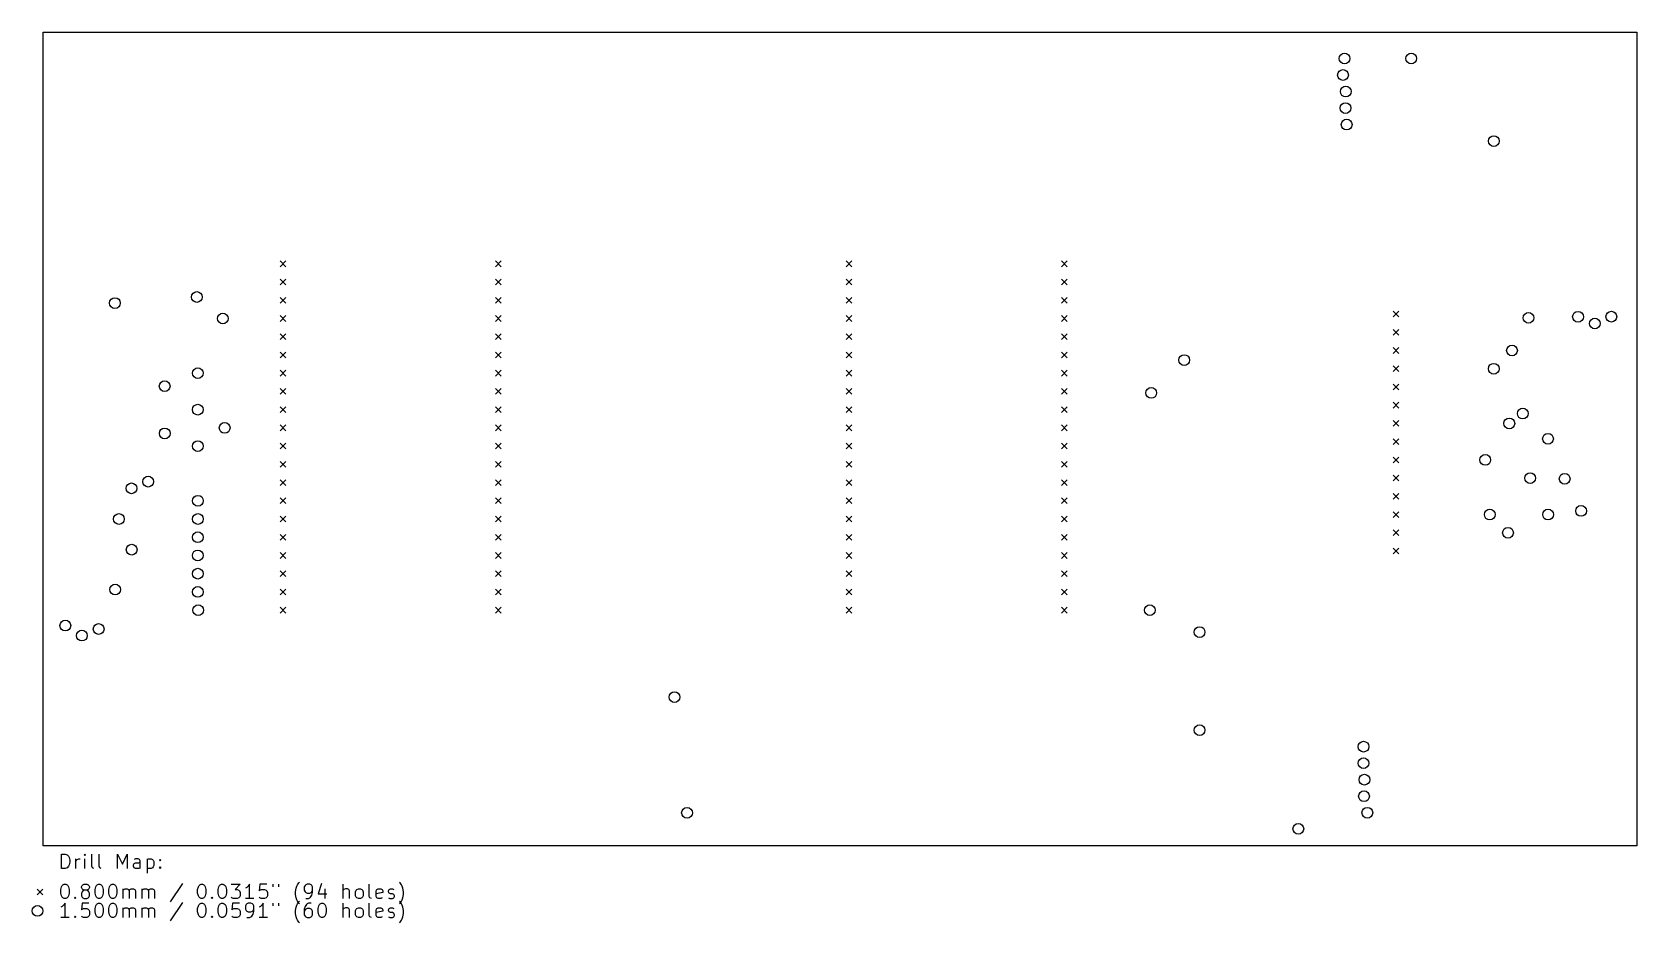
# Model space of a CAD drawing. Extents: x 36 to 259, y -161 to -37.
import ezdxf

# ---------------------------------------------------------------- set-up
doc = ezdxf.new("R2010")
doc.units = 0
doc.layers.add('BLACK', color=7, linetype='CONTINUOUS')

msp = doc.modelspace()

# ---------------------------------------------------------------- linework, layer by layer
at = {"layer": 'BLACK', "linetype": 'CONTINUOUS'}
for p, q in [((37.4, -37), (259.4, -37)), ((37.4, -150.39), (37.4, -37)), ((259.4, -37), (259.4, -150.39)), ((70.42, -68.89), (71.22, -69.69)), ((71.22, -68.89), (70.42, -69.69)), ((100.42, -68.89), (101.22, -69.69)), ((101.22, -68.89), (100.42, -69.69)), ((149.24, -68.89), (150.04, -69.69)), ((150.04, -68.89), (149.24, -69.69)), ((179.24, -68.89), (180.04, -69.69)), ((180.04, -68.89), (179.24, -69.69)), ((70.42, -71.43), (71.22, -72.23)), ((71.22, -71.43), (70.42, -72.23)), ((100.42, -71.43), (101.22, -72.23)), ((101.22, -71.43), (100.42, -72.23)), ((149.24, -71.43), (150.04, -72.23)), ((150.04, -71.43), (149.24, -72.23)), ((179.24, -71.43), (180.04, -72.23)), ((180.04, -71.43), (179.24, -72.23)), ((70.42, -73.97), (71.22, -74.77)), ((71.22, -73.97), (70.42, -74.77)), ((100.42, -73.97), (101.22, -74.77)), ((101.22, -73.97), (100.42, -74.77)), ((149.24, -73.97), (150.04, -74.77)), ((150.04, -73.97), (149.24, -74.77)), ((179.24, -73.97), (180.04, -74.77)), ((180.04, -73.97), (179.24, -74.77)), ((225.44, -75.89), (226.24, -76.69)), ((226.24, -75.89), (225.44, -76.69)), ((70.42, -76.51), (71.22, -77.31)), ((71.22, -76.51), (70.42, -77.31)), ((100.42, -76.51), (101.22, -77.31)), ((101.22, -76.51), (100.42, -77.31)), ((149.24, -76.51), (150.04, -77.31)), ((150.04, -76.51), (149.24, -77.31)), ((179.24, -76.51), (180.04, -77.31)), ((180.04, -76.51), (179.24, -77.31)), ((70.42, -79.05), (71.22, -79.85)), ((71.22, -79.05), (70.42, -79.85)), ((100.42, -79.05), (101.22, -79.85)), ((101.22, -79.05), (100.42, -79.85)), ((149.24, -79.05), (150.04, -79.85)), ((150.04, -79.05), (149.24, -79.85)), ((179.24, -79.05), (180.04, -79.85)), ((180.04, -79.05), (179.24, -79.85)), ((225.44, -78.43), (226.24, -79.23)), ((226.24, -78.43), (225.44, -79.23)), ((70.42, -81.59), (71.22, -82.39)), ((71.22, -81.59), (70.42, -82.39)), ((100.42, -81.59), (101.22, -82.39)), ((101.22, -81.59), (100.42, -82.39)), ((149.24, -81.59), (150.04, -82.39)), ((150.04, -81.59), (149.24, -82.39)), ((179.24, -81.59), (180.04, -82.39)), ((180.04, -81.59), (179.24, -82.39)), ((225.44, -80.97), (226.24, -81.77)), ((226.24, -80.97), (225.44, -81.77)), ((70.42, -84.13), (71.22, -84.93)), ((71.22, -84.13), (70.42, -84.93)), ((100.42, -84.13), (101.22, -84.93)), ((101.22, -84.13), (100.42, -84.93)), ((149.24, -84.13), (150.04, -84.93)), ((150.04, -84.13), (149.24, -84.93)), ((179.24, -84.13), (180.04, -84.93)), ((180.04, -84.13), (179.24, -84.93)), ((225.44, -83.51), (226.24, -84.31)), ((226.24, -83.51), (225.44, -84.31)), ((70.42, -86.67), (71.22, -87.47)), ((71.22, -86.67), (70.42, -87.47)), ((100.42, -86.67), (101.22, -87.47)), ((101.22, -86.67), (100.42, -87.47)), ((149.24, -86.67), (150.04, -87.47)), ((150.04, -86.67), (149.24, -87.47)), ((179.24, -86.67), (180.04, -87.47)), ((180.04, -86.67), (179.24, -87.47)), ((225.44, -86.05), (226.24, -86.85)), ((226.24, -86.05), (225.44, -86.85)), ((70.42, -89.21), (71.22, -90.01)), ((71.22, -89.21), (70.42, -90.01)), ((100.42, -89.21), (101.22, -90.01)), ((101.22, -89.21), (100.42, -90.01)), ((149.24, -89.21), (150.04, -90.01)), ((150.04, -89.21), (149.24, -90.01)), ((179.24, -89.21), (180.04, -90.01)), ((180.04, -89.21), (179.24, -90.01)), ((225.44, -88.59), (226.24, -89.39)), ((226.24, -88.59), (225.44, -89.39)), ((225.44, -91.13), (226.24, -91.93)), ((226.24, -91.13), (225.44, -91.93)), ((70.42, -91.75), (71.22, -92.55)), ((71.22, -91.75), (70.42, -92.55)), ((100.42, -91.75), (101.22, -92.55)), ((101.22, -91.75), (100.42, -92.55)), ((149.24, -91.75), (150.04, -92.55)), ((150.04, -91.75), (149.24, -92.55)), ((179.24, -91.75), (180.04, -92.55)), ((180.04, -91.75), (179.24, -92.55)), ((225.44, -93.67), (226.24, -94.47)), ((226.24, -93.67), (225.44, -94.47)), ((70.42, -94.29), (71.22, -95.09)), ((71.22, -94.29), (70.42, -95.09)), ((100.42, -94.29), (101.22, -95.09)), ((101.22, -94.29), (100.42, -95.09)), ((149.24, -94.29), (150.04, -95.09)), ((150.04, -94.29), (149.24, -95.09)), ((179.24, -94.29), (180.04, -95.09)), ((180.04, -94.29), (179.24, -95.09)), ((70.42, -96.83), (71.22, -97.63)), ((71.22, -96.83), (70.42, -97.63)), ((100.42, -96.83), (101.22, -97.63)), ((101.22, -96.83), (100.42, -97.63)), ((149.24, -96.83), (150.04, -97.63)), ((150.04, -96.83), (149.24, -97.63)), ((179.24, -96.83), (180.04, -97.63)), ((180.04, -96.83), (179.24, -97.63)), ((225.44, -96.21), (226.24, -97.01)), ((226.24, -96.21), (225.44, -97.01)), ((70.42, -99.37), (71.22, -100.17)), ((71.22, -99.37), (70.42, -100.17)), ((100.42, -99.37), (101.22, -100.17)), ((101.22, -99.37), (100.42, -100.17)), ((149.24, -99.37), (150.04, -100.17)), ((150.04, -99.37), (149.24, -100.17)), ((179.24, -99.37), (180.04, -100.17)), ((180.04, -99.37), (179.24, -100.17)), ((225.44, -98.75), (226.24, -99.55)), ((226.24, -98.75), (225.44, -99.55)), ((70.42, -101.91), (71.22, -102.71)), ((71.22, -101.91), (70.42, -102.71)), ((100.42, -101.91), (101.22, -102.71)), ((101.22, -101.91), (100.42, -102.71)), ((149.24, -101.91), (150.04, -102.71)), ((150.04, -101.91), (149.24, -102.71)), ((179.24, -101.91), (180.04, -102.71)), ((180.04, -101.91), (179.24, -102.71)), ((225.44, -101.29), (226.24, -102.09)), ((226.24, -101.29), (225.44, -102.09)), ((70.42, -104.45), (71.22, -105.25)), ((71.22, -104.45), (70.42, -105.25)), ((100.42, -104.45), (101.22, -105.25)), ((101.22, -104.45), (100.42, -105.25)), ((149.24, -104.45), (150.04, -105.25)), ((150.04, -104.45), (149.24, -105.25)), ((179.24, -104.45), (180.04, -105.25)), ((180.04, -104.45), (179.24, -105.25)), ((225.44, -103.83), (226.24, -104.63)), ((226.24, -103.83), (225.44, -104.63)), ((70.42, -106.99), (71.22, -107.79)), ((71.22, -106.99), (70.42, -107.79)), ((100.42, -106.99), (101.22, -107.79)), ((101.22, -106.99), (100.42, -107.79)), ((149.24, -106.99), (150.04, -107.79)), ((150.04, -106.99), (149.24, -107.79)), ((179.24, -106.99), (180.04, -107.79)), ((180.04, -106.99), (179.24, -107.79)), ((225.44, -106.37), (226.24, -107.17)), ((226.24, -106.37), (225.44, -107.17)), ((225.44, -108.91), (226.24, -109.71)), ((226.24, -108.91), (225.44, -109.71)), ((70.42, -109.53), (71.22, -110.33)), ((71.22, -109.53), (70.42, -110.33)), ((100.42, -109.53), (101.22, -110.33)), ((101.22, -109.53), (100.42, -110.33)), ((149.24, -109.53), (150.04, -110.33)), ((150.04, -109.53), (149.24, -110.33)), ((179.24, -109.53), (180.04, -110.33)), ((180.04, -109.53), (179.24, -110.33)), ((70.42, -112.07), (71.22, -112.87)), ((71.22, -112.07), (70.42, -112.87)), ((100.42, -112.07), (101.22, -112.87)), ((101.22, -112.07), (100.42, -112.87)), ((149.24, -112.07), (150.04, -112.87)), ((150.04, -112.07), (149.24, -112.87)), ((179.24, -112.07), (180.04, -112.87)), ((180.04, -112.07), (179.24, -112.87)), ((70.42, -114.61), (71.22, -115.41)), ((71.22, -114.61), (70.42, -115.41)), ((100.42, -114.61), (101.22, -115.41)), ((101.22, -114.61), (100.42, -115.41)), ((149.24, -114.61), (150.04, -115.41)), ((150.04, -114.61), (149.24, -115.41)), ((179.24, -114.61), (180.04, -115.41)), ((180.04, -114.61), (179.24, -115.41)), ((70.42, -117.15), (71.22, -117.95)), ((71.22, -117.15), (70.42, -117.95)), ((100.42, -117.15), (101.22, -117.95)), ((101.22, -117.15), (100.42, -117.95)), ((149.24, -117.15), (150.04, -117.95)), ((150.04, -117.15), (149.24, -117.95)), ((179.24, -117.15), (180.04, -117.95)), ((180.04, -117.15), (179.24, -117.95)), ((259.4, -150.39), (37.4, -150.39)), ((39.982768, -153.529838), (39.982768, -151.529838)), ((39.982768, -151.529838), (40.458958, -151.529838)), ((40.458958, -151.529838), (40.744673, -151.625076)), ((40.744673, -151.625076), (40.935149, -151.815552)), ((40.935149, -151.815552), (41.030387, -152.006028)), ((43.220863, -151.529838), (43.125625, -151.625076)), ((43.125625, -151.625076), (43.220863, -151.720314)), ((43.316101, -151.625076), (43.220863, -151.529838)), ((43.220863, -151.529838), (43.220863, -151.720314)), ((43.220863, -151.720314), (43.316101, -151.625076)), ((44.173244, -153.244123), (44.173244, -151.529838)), ((45.220863, -153.244123), (45.220863, -151.529838)), ((47.792292, -153.529838), (47.792292, -151.529838)), ((47.792292, -151.529838), (48.458959, -152.958409)), ((48.458959, -152.958409), (49.125625, -151.529838)), ((49.125625, -151.529838), (49.125625, -153.529838)), ((40.458958, -153.529838), (39.982768, -153.529838)), ((40.744673, -153.4346), (40.458958, -153.529838)), ((40.935149, -153.244123), (40.744673, -153.4346)), ((41.030387, -153.053647), (40.935149, -153.244123)), ((41.030387, -152.006028), (41.125625, -152.38698)), ((41.125625, -152.672695), (41.030387, -153.053647)), ((41.125625, -152.38698), (41.125625, -152.672695)), ((41.982768, -153.529838), (41.982768, -152.196504)), ((41.982768, -152.577457), (42.078006, -152.38698)), ((42.078006, -152.38698), (42.173244, -152.291742)), ((42.173244, -152.291742), (42.36372, -152.196504)), ((42.36372, -152.196504), (42.554197, -152.196504)), ((43.220863, -153.529838), (43.220863, -152.196504)), ((44.268482, -153.4346), (44.173244, -153.244123)), ((44.458958, -153.529838), (44.268482, -153.4346)), ((45.316101, -153.4346), (45.220863, -153.244123)), ((45.506577, -153.529838), (45.316101, -153.4346)), ((49.982768, -153.053647), (50.078006, -152.863171)), ((49.982768, -153.244123), (49.982768, -153.053647)), ((50.078006, -153.4346), (49.982768, -153.244123)), ((50.268482, -152.196504), (50.078006, -152.291742)), ((50.078006, -152.863171), (50.268482, -152.767933)), ((50.268482, -153.529838), (50.078006, -153.4346)), ((50.649435, -152.196504), (50.268482, -152.196504)), ((50.268482, -152.767933), (50.744673, -152.767933)), ((50.744673, -153.529838), (50.268482, -153.529838)), ((50.839911, -152.291742), (50.649435, -152.196504)), ((50.744673, -152.767933), (50.935149, -152.672695)), ((50.935149, -153.4346), (50.744673, -153.529838)), ((50.935149, -152.482219), (50.839911, -152.291742)), ((50.935149, -153.529838), (50.935149, -152.482219)), ((51.88753, -152.196504), (51.88753, -154.196504)), ((51.88753, -152.291742), (52.078006, -152.196504)), ((52.078006, -153.529838), (51.88753, -153.4346)), ((52.078006, -152.196504), (52.458959, -152.196504)), ((52.458959, -153.529838), (52.078006, -153.529838)), ((52.458959, -152.196504), (52.649435, -152.291742)), ((52.649435, -153.4346), (52.458959, -153.529838)), ((52.649435, -152.291742), (52.744673, -152.38698)), ((52.744673, -153.339361), (52.649435, -153.4346)), ((52.744673, -152.38698), (52.839911, -152.577457)), ((52.839911, -153.148885), (52.744673, -153.339361)), ((52.839911, -152.577457), (52.839911, -153.148885)), ((53.601816, -152.38698), (53.697054, -152.291742)), ((53.697054, -152.482219), (53.601816, -152.38698)), ((53.601816, -153.4346), (53.697054, -153.339361)), ((53.697054, -153.529838), (53.601816, -153.4346)), ((53.697054, -152.291742), (53.792292, -152.38698)), ((53.697054, -152.291742), (53.697054, -152.482219)), ((53.792292, -152.38698), (53.697054, -152.482219)), ((53.697054, -153.339361), (53.792292, -153.4346)), ((53.697054, -153.339361), (53.697054, -153.529838)), ((53.792292, -153.4346), (53.697054, -153.529838)), ((36.575, -156.415), (37.375, -157.215)), ((37.375, -156.415), (36.575, -157.215)), ((39.88753, -156.491742), (39.982768, -156.11079)), ((39.982768, -156.11079), (40.078006, -155.920314)), ((40.078006, -155.920314), (40.173244, -155.825076)), ((40.173244, -155.825076), (40.36372, -155.729838)), ((40.36372, -155.729838), (40.554197, -155.729838)), ((40.554197, -155.729838), (40.744673, -155.825076)), ((40.744673, -155.825076), (40.839911, -155.920314)), ((40.839911, -155.920314), (40.935149, -156.11079)), ((40.935149, -156.11079), (41.030387, -156.491742)), ((42.744673, -156.11079), (42.839911, -155.920314)), ((42.744673, -156.206028), (42.744673, -156.11079)), ((42.839911, -156.396504), (42.744673, -156.206028)), ((42.839911, -155.920314), (42.935149, -155.825076)), ((42.935149, -156.491742), (42.839911, -156.396504)), ((42.935149, -155.825076), (43.125625, -155.729838)), ((43.125625, -155.729838), (43.506578, -155.729838)), ((43.506578, -155.729838), (43.697054, -155.825076)), ((43.697054, -155.825076), (43.792292, -155.920314)), ((43.792292, -156.396504), (43.697054, -156.491742)), ((43.792292, -155.920314), (43.88753, -156.11079)), ((43.88753, -156.206028), (43.792292, -156.396504)), ((43.88753, -156.11079), (43.88753, -156.206028)), ((44.649435, -156.491742), (44.744673, -156.11079)), ((44.744673, -156.11079), (44.839911, -155.920314)), ((44.839911, -155.920314), (44.935149, -155.825076)), ((44.935149, -155.825076), (45.125625, -155.729838)), ((45.125625, -155.729838), (45.316102, -155.729838)), ((45.316102, -155.729838), (45.506578, -155.825076)), ((45.506578, -155.825076), (45.601816, -155.920314)), ((45.601816, -155.920314), (45.697054, -156.11079)), ((45.697054, -156.11079), (45.792292, -156.491742)), ((46.554197, -156.491742), (46.649435, -156.11079)), ((46.649435, -156.11079), (46.744673, -155.920314)), ((46.744673, -155.920314), (46.839911, -155.825076)), ((46.839911, -155.825076), (47.030387, -155.729838)), ((47.030387, -155.729838), (47.220864, -155.729838)), ((47.220864, -155.729838), (47.41134, -155.825076)), ((47.41134, -155.825076), (47.506578, -155.920314)), ((47.506578, -155.920314), (47.601816, -156.11079)), ((47.601816, -156.11079), (47.697054, -156.491742)), ((48.554197, -157.729838), (48.554197, -156.396504)), ((48.649435, -156.491742), (48.839911, -156.396504)), ((48.839911, -156.396504), (49.125626, -156.396504)), ((49.125626, -156.396504), (49.316102, -156.491742)), ((49.506578, -156.491742), (49.697054, -156.396504)), ((49.697054, -156.396504), (49.982768, -156.396504)), ((49.982768, -156.396504), (50.173245, -156.491742)), ((51.220864, -157.729838), (51.220864, -156.396504)), ((51.316102, -156.491742), (51.506578, -156.396504)), ((51.506578, -156.396504), (51.792293, -156.396504)), ((51.792293, -156.396504), (51.982769, -156.491742)), ((52.173245, -156.491742), (52.363721, -156.396504)), ((52.363721, -156.396504), (52.649435, -156.396504)), ((52.649435, -156.396504), (52.839912, -156.491742)), ((56.839912, -155.6346), (55.125627, -158.206028)), ((58.935151, -156.491742), (59.030389, -156.11079)), ((59.030389, -156.11079), (59.125627, -155.920314)), ((59.125627, -155.920314), (59.220865, -155.825076)), ((59.220865, -155.825076), (59.411341, -155.729838)), ((59.411341, -155.729838), (59.601818, -155.729838)), ((59.601818, -155.729838), (59.792294, -155.825076)), ((59.792294, -155.825076), (59.887532, -155.920314)), ((59.887532, -155.920314), (59.98277, -156.11079)), ((59.98277, -156.11079), (60.078008, -156.491742)), ((61.792294, -156.491742), (61.887532, -156.11079)), ((61.887532, -156.11079), (61.98277, -155.920314)), ((61.98277, -155.920314), (62.078008, -155.825076)), ((62.078008, -155.825076), (62.268484, -155.729838)), ((62.268484, -155.729838), (62.458961, -155.729838)), ((62.458961, -155.729838), (62.649437, -155.825076)), ((62.649437, -155.825076), (62.744675, -155.920314)), ((62.744675, -155.920314), (62.839913, -156.11079)), ((62.839913, -156.11079), (62.935151, -156.491742)), ((63.601818, -155.729838), (64.839913, -155.729838)), ((64.839913, -155.729838), (64.173246, -156.491742)), ((65.792294, -156.206028), (65.601818, -156.301266)), ((65.98277, -156.015552), (65.792294, -156.206028)), ((66.173246, -155.729838), (65.98277, -156.015552)), ((66.173246, -157.729838), (66.173246, -155.729838)), ((67.601818, -155.729838), (67.50658, -156.682219)), ((68.554199, -155.729838), (67.601818, -155.729838)), ((69.411342, -155.729838), (69.411342, -156.11079)), ((70.173247, -155.729838), (70.173247, -156.11079)), ((72.5542, -156.777457), (72.649438, -156.301266)), ((72.649438, -156.301266), (72.744676, -156.015552)), ((72.744676, -156.015552), (72.839914, -155.825076)), ((72.839914, -155.825076), (73.03039, -155.539361)), ((73.03039, -155.539361), (73.125629, -155.444123)), ((73.887533, -155.920314), (73.792295, -156.11079)), ((73.792295, -156.11079), (73.792295, -156.58698)), ((73.982771, -155.825076), (73.887533, -155.920314)), ((74.173247, -155.729838), (73.982771, -155.825076)), ((74.5542, -155.729838), (74.173247, -155.729838)), ((74.744676, -155.825076), (74.5542, -155.729838)), ((74.839914, -155.920314), (74.744676, -155.825076)), ((74.935152, -156.11079), (74.839914, -155.920314)), ((74.935152, -156.872695), (74.935152, -156.11079)), ((76.173247, -155.6346), (75.697057, -157.063171)), ((76.649438, -156.396504), (76.649438, -157.729838)), ((79.220867, -157.729838), (79.220867, -155.729838)), ((79.506581, -156.396504), (79.316105, -156.491742)), ((79.792296, -156.396504), (79.506581, -156.396504)), ((79.982772, -156.491742), (79.792296, -156.396504)), ((81.125629, -156.491742), (81.316105, -156.396504)), ((81.316105, -156.396504), (81.60182, -156.396504)), ((81.60182, -156.396504), (81.792296, -156.491742)), ((82.839915, -157.444123), (82.839915, -155.729838)), ((83.887534, -156.491742), (84.07801, -156.396504)), ((84.07801, -156.396504), (84.458963, -156.396504)), ((84.458963, -156.396504), (84.649439, -156.491742)), ((85.60182, -156.491742), (85.792296, -156.396504)), ((85.792296, -156.396504), (86.07801, -156.396504)), ((86.07801, -156.396504), (86.268487, -156.491742)), ((87.12563, -155.539361), (87.030392, -155.444123)), ((87.316106, -155.825076), (87.12563, -155.539361)), ((87.411344, -156.015552), (87.316106, -155.825076)), ((87.506582, -156.301266), (87.411344, -156.015552)), ((87.60182, -156.777457), (87.506582, -156.301266)), ((39.88753, -156.967933), (39.88753, -156.491742)), ((39.982768, -157.348885), (39.88753, -156.967933)), ((40.078006, -157.539361), (39.982768, -157.348885)), ((40.173244, -157.6346), (40.078006, -157.539361)), ((40.268482, -158.655552), (40.078006, -158.846028)), ((40.36372, -157.729838), (40.173244, -157.6346)), ((40.458958, -158.369838), (40.268482, -158.655552)), ((40.554197, -157.729838), (40.36372, -157.729838)), ((40.458958, -160.369838), (40.458958, -158.369838)), ((40.744673, -157.6346), (40.554197, -157.729838)), ((40.839911, -157.539361), (40.744673, -157.6346)), ((40.935149, -157.348885), (40.839911, -157.539361)), ((41.030387, -156.967933), (40.935149, -157.348885)), ((41.030387, -156.491742), (41.030387, -156.967933)), ((41.792292, -157.6346), (41.88753, -157.539361)), ((41.88753, -157.729838), (41.792292, -157.6346)), ((41.88753, -157.539361), (41.982768, -157.6346)), ((41.88753, -157.539361), (41.88753, -157.729838)), ((41.982768, -157.6346), (41.88753, -157.729838)), ((42.839911, -156.777457), (42.744673, -156.967933)), ((42.744673, -156.967933), (42.744673, -157.348885)), ((42.744673, -157.348885), (42.839911, -157.539361)), ((42.839911, -158.369838), (42.744673, -159.322219)), ((42.935149, -156.682219), (42.839911, -156.777457)), ((42.839911, -157.539361), (42.935149, -157.6346)), ((43.792292, -158.369838), (42.839911, -158.369838)), ((43.125625, -156.58698), (42.935149, -156.491742)), ((43.125625, -156.58698), (42.935149, -156.682219)), ((42.935149, -157.6346), (43.125625, -157.729838)), ((43.506578, -156.58698), (43.125625, -156.58698)), ((43.125625, -157.729838), (43.506578, -157.729838)), ((43.697054, -156.491742), (43.506578, -156.58698)), ((43.697054, -156.682219), (43.506578, -156.58698)), ((43.506578, -157.729838), (43.697054, -157.6346)), ((43.792292, -156.777457), (43.697054, -156.682219)), ((43.697054, -157.6346), (43.792292, -157.539361)), ((43.88753, -156.967933), (43.792292, -156.777457)), ((43.792292, -157.539361), (43.88753, -157.348885)), ((43.88753, -157.348885), (43.88753, -156.967933)), ((44.649435, -156.967933), (44.649435, -156.491742)), ((44.744673, -157.348885), (44.649435, -156.967933)), ((44.839911, -157.539361), (44.744673, -157.348885)), ((44.744673, -158.75079), (44.839911, -158.560314)), ((44.935149, -157.6346), (44.839911, -157.539361)), ((44.839911, -158.560314), (44.935149, -158.465076)), ((45.125625, -157.729838), (44.935149, -157.6346)), ((44.935149, -158.465076), (45.125625, -158.369838)), ((45.316102, -157.729838), (45.125625, -157.729838)), ((45.125625, -158.369838), (45.316102, -158.369838)), ((45.506578, -157.6346), (45.316102, -157.729838)), ((45.316102, -158.369838), (45.506578, -158.465076)), ((45.601816, -157.539361), (45.506578, -157.6346)), ((45.506578, -158.465076), (45.601816, -158.560314)), ((45.697054, -157.348885), (45.601816, -157.539361)), ((45.601816, -158.560314), (45.697054, -158.75079)), ((45.792292, -156.967933), (45.697054, -157.348885)), ((45.792292, -156.491742), (45.792292, -156.967933)), ((46.554197, -156.967933), (46.554197, -156.491742)), ((46.649435, -157.348885), (46.554197, -156.967933)), ((46.744673, -157.539361), (46.649435, -157.348885)), ((46.649435, -158.75079), (46.744673, -158.560314)), ((46.839911, -157.6346), (46.744673, -157.539361)), ((46.744673, -158.560314), (46.839911, -158.465076)), ((47.030387, -157.729838), (46.839911, -157.6346)), ((46.839911, -158.465076), (47.030387, -158.369838)), ((47.220864, -157.729838), (47.030387, -157.729838)), ((47.030387, -158.369838), (47.220864, -158.369838)), ((47.41134, -157.6346), (47.220864, -157.729838)), ((47.220864, -158.369838), (47.41134, -158.465076)), ((47.506578, -157.539361), (47.41134, -157.6346)), ((47.41134, -158.465076), (47.506578, -158.560314)), ((47.601816, -157.348885), (47.506578, -157.539361)), ((47.506578, -158.560314), (47.601816, -158.75079)), ((47.697054, -156.967933), (47.601816, -157.348885)), ((47.697054, -156.491742), (47.697054, -156.967933)), ((48.554197, -156.58698), (48.649435, -156.491742)), ((49.316102, -156.491742), (49.41134, -156.682219)), ((49.41134, -156.682219), (49.506578, -156.491742)), ((49.41134, -156.682219), (49.41134, -157.729838)), ((50.173245, -156.491742), (50.268483, -156.682219)), ((50.268483, -156.682219), (50.268483, -157.729838)), ((51.220864, -156.58698), (51.316102, -156.491742)), ((51.982769, -156.491742), (52.078007, -156.682219)), ((52.078007, -156.682219), (52.173245, -156.491742)), ((52.078007, -156.682219), (52.078007, -157.729838)), ((52.839912, -156.491742), (52.93515, -156.682219)), ((52.93515, -156.682219), (52.93515, -157.729838)), ((56.839912, -158.2746), (55.125627, -160.846028)), ((58.935151, -156.967933), (58.935151, -156.491742)), ((59.030389, -157.348885), (58.935151, -156.967933)), ((59.125627, -157.539361), (59.030389, -157.348885)), ((59.030389, -158.75079), (59.125627, -158.560314)), ((59.220865, -157.6346), (59.125627, -157.539361)), ((59.125627, -158.560314), (59.220865, -158.465076)), ((59.411341, -157.729838), (59.220865, -157.6346)), ((59.220865, -158.465076), (59.411341, -158.369838)), ((59.601818, -157.729838), (59.411341, -157.729838)), ((59.411341, -158.369838), (59.601818, -158.369838)), ((59.792294, -157.6346), (59.601818, -157.729838)), ((59.601818, -158.369838), (59.792294, -158.465076)), ((59.887532, -157.539361), (59.792294, -157.6346)), ((59.792294, -158.465076), (59.887532, -158.560314)), ((59.98277, -157.348885), (59.887532, -157.539361)), ((59.887532, -158.560314), (59.98277, -158.75079)), ((60.078008, -156.967933), (59.98277, -157.348885)), ((60.078008, -156.491742), (60.078008, -156.967933)), ((60.839913, -157.6346), (60.935151, -157.539361)), ((60.935151, -157.729838), (60.839913, -157.6346)), ((60.935151, -157.539361), (61.030389, -157.6346)), ((60.935151, -157.539361), (60.935151, -157.729838)), ((61.030389, -157.6346), (60.935151, -157.729838)), ((61.792294, -156.967933), (61.792294, -156.491742)), ((61.887532, -157.348885), (61.792294, -156.967933)), ((61.98277, -157.539361), (61.887532, -157.348885)), ((61.887532, -158.75079), (61.98277, -158.560314)), ((62.078008, -157.6346), (61.98277, -157.539361)), ((61.98277, -158.560314), (62.078008, -158.465076)), ((62.268484, -157.729838), (62.078008, -157.6346)), ((62.078008, -158.465076), (62.268484, -158.369838)), ((62.458961, -157.729838), (62.268484, -157.729838)), ((62.268484, -158.369838), (62.458961, -158.369838)), ((62.649437, -157.6346), (62.458961, -157.729838)), ((62.458961, -158.369838), (62.649437, -158.465076)), ((62.744675, -157.539361), (62.649437, -157.6346)), ((62.649437, -158.465076), (62.744675, -158.560314)), ((62.839913, -157.348885), (62.744675, -157.539361)), ((62.744675, -158.560314), (62.839913, -158.75079)), ((62.935151, -156.967933), (62.839913, -157.348885)), ((62.935151, -156.491742), (62.935151, -156.967933)), ((63.697056, -157.6346), (63.601818, -157.539361)), ((63.887532, -157.729838), (63.697056, -157.6346)), ((63.792294, -158.369838), (63.697056, -159.322219)), ((64.744675, -158.369838), (63.792294, -158.369838)), ((64.458961, -157.729838), (63.887532, -157.729838)), ((64.173246, -156.491742), (64.458961, -156.491742)), ((64.458961, -156.491742), (64.649437, -156.58698)), ((64.649437, -157.6346), (64.458961, -157.729838)), ((64.649437, -156.58698), (64.744675, -156.682219)), ((64.744675, -157.539361), (64.649437, -157.6346)), ((64.744675, -156.682219), (64.839913, -156.872695)), ((64.839913, -157.348885), (64.744675, -157.539361)), ((64.839913, -156.872695), (64.839913, -157.348885)), ((66.744675, -157.729838), (65.601818, -157.729838)), ((65.697056, -158.560314), (65.601818, -158.75079)), ((65.792294, -158.465076), (65.697056, -158.560314)), ((65.98277, -158.369838), (65.792294, -158.465076)), ((66.363723, -158.369838), (65.98277, -158.369838)), ((66.554199, -158.465076), (66.363723, -158.369838)), ((66.649437, -158.560314), (66.554199, -158.465076)), ((66.744675, -158.75079), (66.649437, -158.560314)), ((67.50658, -156.682219), (67.601818, -156.58698)), ((67.601818, -157.6346), (67.50658, -157.539361)), ((67.601818, -156.58698), (67.792294, -156.491742)), ((67.792294, -157.729838), (67.601818, -157.6346)), ((67.887532, -158.655552), (67.697056, -158.846028)), ((67.792294, -156.491742), (68.268485, -156.491742)), ((68.268485, -157.729838), (67.792294, -157.729838)), ((68.078008, -158.369838), (67.887532, -158.655552)), ((68.078008, -160.369838), (68.078008, -158.369838)), ((68.268485, -156.491742), (68.458961, -156.58698)), ((68.458961, -157.6346), (68.268485, -157.729838)), ((68.458961, -156.58698), (68.554199, -156.682219)), ((68.554199, -157.539361), (68.458961, -157.6346)), ((68.554199, -156.682219), (68.649437, -156.872695)), ((68.649437, -157.348885), (68.554199, -157.539361)), ((68.649437, -156.872695), (68.649437, -157.348885)), ((69.411342, -158.369838), (69.411342, -158.75079)), ((70.173247, -158.369838), (70.173247, -158.75079)), ((72.5542, -157.158409), (72.5542, -156.777457)), ((72.649438, -157.6346), (72.5542, -157.158409)), ((72.744676, -157.920314), (72.649438, -157.6346)), ((72.649438, -158.941266), (72.744676, -158.655552)), ((72.839914, -158.11079), (72.744676, -157.920314)), ((72.744676, -158.655552), (72.839914, -158.465076)), ((73.03039, -158.396504), (72.839914, -158.11079)), ((72.839914, -158.465076), (73.03039, -158.179361)), ((73.03039, -158.179361), (73.125629, -158.084123)), ((73.125629, -158.491742), (73.03039, -158.396504)), ((73.792295, -156.58698), (73.887533, -156.777457)), ((73.887533, -156.777457), (73.982771, -156.872695)), ((74.078009, -158.560314), (73.887533, -158.846028)), ((73.982771, -156.872695), (74.173247, -156.967933)), ((73.982771, -157.729838), (74.363723, -157.729838)), ((74.173247, -158.465076), (74.078009, -158.560314)), ((74.173247, -156.967933), (74.5542, -156.967933)), ((74.363723, -158.369838), (74.173247, -158.465076)), ((74.363723, -157.729838), (74.5542, -157.6346)), ((74.744676, -158.369838), (74.363723, -158.369838)), ((74.5542, -156.967933), (74.744676, -156.872695)), ((74.5542, -157.6346), (74.649438, -157.539361)), ((74.649438, -157.539361), (74.839914, -157.253647)), ((74.744676, -156.872695), (74.839914, -156.777457)), ((74.839914, -156.777457), (74.935152, -156.58698)), ((74.839914, -157.253647), (74.935152, -156.872695)), ((75.697057, -157.063171), (76.935152, -157.063171)), ((75.792295, -158.75079), (75.887533, -158.560314)), ((75.887533, -158.560314), (75.982771, -158.465076)), ((75.982771, -158.465076), (76.173247, -158.369838)), ((76.173247, -158.369838), (76.363724, -158.369838)), ((76.363724, -158.369838), (76.5542, -158.465076)), ((76.5542, -158.465076), (76.649438, -158.560314)), ((76.649438, -158.560314), (76.744676, -158.75079)), ((79.316105, -156.491742), (79.220867, -156.58698)), ((79.220867, -160.369838), (79.220867, -158.369838)), ((80.07801, -156.682219), (79.982772, -156.491742)), ((80.07801, -157.729838), (80.07801, -156.682219)), ((80.935153, -156.777457), (81.030391, -156.58698)), ((80.935153, -157.348885), (80.935153, -156.777457)), ((81.030391, -157.539361), (80.935153, -157.348885)), ((81.030391, -156.58698), (81.125629, -156.491742)), ((81.125629, -157.6346), (81.030391, -157.539361)), ((81.316105, -157.729838), (81.125629, -157.6346)), ((81.60182, -157.729838), (81.316105, -157.729838)), ((81.792296, -157.6346), (81.60182, -157.729838)), ((81.792296, -156.491742), (81.887534, -156.58698)), ((81.887534, -157.539361), (81.792296, -157.6346)), ((81.887534, -156.58698), (81.982772, -156.777457)), ((81.982772, -157.348885), (81.887534, -157.539361)), ((81.982772, -156.777457), (81.982772, -157.348885)), ((82.935153, -157.6346), (82.839915, -157.444123)), ((82.839915, -160.084123), (82.839915, -158.369838)), ((83.125629, -157.729838), (82.935153, -157.6346)), ((83.792296, -156.682219), (83.887534, -156.491742)), ((83.792296, -157.444123), (83.792296, -156.682219)), ((84.744677, -156.872695), (83.792296, -157.063171)), ((83.887534, -157.6346), (83.792296, -157.444123)), ((84.07801, -157.729838), (83.887534, -157.6346)), ((84.458963, -157.729838), (84.07801, -157.729838)), ((84.649439, -157.6346), (84.458963, -157.729838)), ((84.649439, -156.491742), (84.744677, -156.682219)), ((84.744677, -156.682219), (84.744677, -156.872695)), ((85.506582, -156.682219), (85.60182, -156.491742)), ((85.506582, -156.777457), (85.506582, -156.682219)), ((85.60182, -156.967933), (85.506582, -156.777457)), ((85.506582, -157.6346), (85.697058, -157.729838)), ((85.792296, -157.063171), (85.60182, -156.967933)), ((85.697058, -157.729838), (86.07801, -157.729838)), ((86.07801, -157.063171), (85.792296, -157.063171)), ((86.268487, -157.158409), (86.07801, -157.063171)), ((86.07801, -157.729838), (86.268487, -157.6346)), ((86.363725, -157.348885), (86.268487, -157.158409)), ((86.268487, -157.6346), (86.363725, -157.444123)), ((86.363725, -157.444123), (86.363725, -157.348885)), ((87.12563, -158.179361), (87.030392, -158.084123)), ((87.030392, -158.491742), (87.12563, -158.396504)), ((87.12563, -158.396504), (87.316106, -158.11079)), ((87.316106, -158.465076), (87.12563, -158.179361)), ((87.316106, -158.11079), (87.411344, -157.920314)), ((87.411344, -158.655552), (87.316106, -158.465076)), ((87.411344, -157.920314), (87.506582, -157.6346)), ((87.506582, -158.941266), (87.411344, -158.655552)), ((87.506582, -157.6346), (87.60182, -157.158409)), ((87.60182, -157.158409), (87.60182, -156.777457)), ((40.078006, -158.846028), (39.88753, -158.941266)), ((41.030387, -160.369838), (39.88753, -160.369838)), ((41.792292, -160.2746), (41.88753, -160.179361)), ((41.88753, -160.369838), (41.792292, -160.2746)), ((41.88753, -160.179361), (41.982768, -160.2746)), ((41.88753, -160.179361), (41.88753, -160.369838)), ((41.982768, -160.2746), (41.88753, -160.369838)), ((42.744673, -159.322219), (42.839911, -159.22698)), ((42.839911, -160.2746), (42.744673, -160.179361)), ((42.839911, -159.22698), (43.030387, -159.131742)), ((43.030387, -160.369838), (42.839911, -160.2746)), ((43.030387, -159.131742), (43.506578, -159.131742)), ((43.506578, -160.369838), (43.030387, -160.369838)), ((43.506578, -159.131742), (43.697054, -159.22698)), ((43.697054, -160.2746), (43.506578, -160.369838)), ((43.697054, -159.22698), (43.792292, -159.322219)), ((43.792292, -160.179361), (43.697054, -160.2746)), ((43.792292, -159.322219), (43.88753, -159.512695)), ((43.88753, -159.988885), (43.792292, -160.179361)), ((43.88753, -159.512695), (43.88753, -159.988885)), ((44.649435, -159.131742), (44.744673, -158.75079)), ((44.649435, -159.607933), (44.649435, -159.131742)), ((44.744673, -159.988885), (44.649435, -159.607933)), ((44.839911, -160.179361), (44.744673, -159.988885)), ((44.935149, -160.2746), (44.839911, -160.179361)), ((45.125625, -160.369838), (44.935149, -160.2746)), ((45.316102, -160.369838), (45.125625, -160.369838)), ((45.506578, -160.2746), (45.316102, -160.369838)), ((45.601816, -160.179361), (45.506578, -160.2746)), ((45.697054, -159.988885), (45.601816, -160.179361)), ((45.697054, -158.75079), (45.792292, -159.131742)), ((45.792292, -159.607933), (45.697054, -159.988885)), ((45.792292, -159.131742), (45.792292, -159.607933)), ((46.554197, -159.131742), (46.649435, -158.75079)), ((46.554197, -159.607933), (46.554197, -159.131742)), ((46.649435, -159.988885), (46.554197, -159.607933)), ((46.744673, -160.179361), (46.649435, -159.988885)), ((46.839911, -160.2746), (46.744673, -160.179361)), ((47.030387, -160.369838), (46.839911, -160.2746)), ((47.220864, -160.369838), (47.030387, -160.369838)), ((47.41134, -160.2746), (47.220864, -160.369838)), ((47.506578, -160.179361), (47.41134, -160.2746)), ((47.601816, -159.988885), (47.506578, -160.179361)), ((47.601816, -158.75079), (47.697054, -159.131742)), ((47.697054, -159.607933), (47.601816, -159.988885)), ((47.697054, -159.131742), (47.697054, -159.607933)), ((48.554197, -160.369838), (48.554197, -159.036504)), ((48.554197, -159.22698), (48.649435, -159.131742)), ((48.649435, -159.131742), (48.839911, -159.036504)), ((48.839911, -159.036504), (49.125626, -159.036504)), ((49.125626, -159.036504), (49.316102, -159.131742)), ((49.316102, -159.131742), (49.41134, -159.322219)), ((49.41134, -159.322219), (49.506578, -159.131742)), ((49.41134, -159.322219), (49.41134, -160.369838)), ((49.506578, -159.131742), (49.697054, -159.036504)), ((49.697054, -159.036504), (49.982768, -159.036504)), ((49.982768, -159.036504), (50.173245, -159.131742)), ((50.173245, -159.131742), (50.268483, -159.322219)), ((50.268483, -159.322219), (50.268483, -160.369838)), ((51.220864, -160.369838), (51.220864, -159.036504)), ((51.220864, -159.22698), (51.316102, -159.131742)), ((51.316102, -159.131742), (51.506578, -159.036504)), ((51.506578, -159.036504), (51.792293, -159.036504)), ((51.792293, -159.036504), (51.982769, -159.131742)), ((51.982769, -159.131742), (52.078007, -159.322219)), ((52.078007, -159.322219), (52.173245, -159.131742)), ((52.078007, -159.322219), (52.078007, -160.369838)), ((52.173245, -159.131742), (52.363721, -159.036504)), ((52.363721, -159.036504), (52.649435, -159.036504)), ((52.649435, -159.036504), (52.839912, -159.131742)), ((52.839912, -159.131742), (52.93515, -159.322219)), ((52.93515, -159.322219), (52.93515, -160.369838)), ((58.935151, -159.131742), (59.030389, -158.75079)), ((58.935151, -159.607933), (58.935151, -159.131742)), ((59.030389, -159.988885), (58.935151, -159.607933)), ((59.125627, -160.179361), (59.030389, -159.988885)), ((59.220865, -160.2746), (59.125627, -160.179361)), ((59.411341, -160.369838), (59.220865, -160.2746)), ((59.601818, -160.369838), (59.411341, -160.369838)), ((59.792294, -160.2746), (59.601818, -160.369838)), ((59.887532, -160.179361), (59.792294, -160.2746)), ((59.98277, -159.988885), (59.887532, -160.179361)), ((59.98277, -158.75079), (60.078008, -159.131742)), ((60.078008, -159.607933), (59.98277, -159.988885)), ((60.078008, -159.131742), (60.078008, -159.607933)), ((60.839913, -160.2746), (60.935151, -160.179361)), ((60.935151, -160.369838), (60.839913, -160.2746)), ((60.935151, -160.179361), (61.030389, -160.2746)), ((60.935151, -160.179361), (60.935151, -160.369838)), ((61.030389, -160.2746), (60.935151, -160.369838)), ((61.792294, -159.131742), (61.887532, -158.75079)), ((61.792294, -159.607933), (61.792294, -159.131742)), ((61.887532, -159.988885), (61.792294, -159.607933)), ((61.98277, -160.179361), (61.887532, -159.988885)), ((62.078008, -160.2746), (61.98277, -160.179361)), ((62.268484, -160.369838), (62.078008, -160.2746)), ((62.458961, -160.369838), (62.268484, -160.369838)), ((62.649437, -160.2746), (62.458961, -160.369838)), ((62.744675, -160.179361), (62.649437, -160.2746)), ((62.839913, -159.988885), (62.744675, -160.179361)), ((62.839913, -158.75079), (62.935151, -159.131742)), ((62.935151, -159.607933), (62.839913, -159.988885)), ((62.935151, -159.131742), (62.935151, -159.607933)), ((63.697056, -159.322219), (63.792294, -159.22698)), ((63.792294, -160.2746), (63.697056, -160.179361)), ((63.792294, -159.22698), (63.98277, -159.131742)), ((63.98277, -160.369838), (63.792294, -160.2746)), ((63.98277, -159.131742), (64.458961, -159.131742)), ((64.458961, -160.369838), (63.98277, -160.369838)), ((64.458961, -159.131742), (64.649437, -159.22698)), ((64.649437, -160.2746), (64.458961, -160.369838)), ((64.649437, -159.22698), (64.744675, -159.322219)), ((64.744675, -160.179361), (64.649437, -160.2746)), ((64.744675, -159.322219), (64.839913, -159.512695)), ((64.839913, -159.988885), (64.744675, -160.179361)), ((64.839913, -159.512695), (64.839913, -159.988885)), ((65.601818, -158.75079), (65.601818, -159.22698)), ((65.601818, -159.22698), (65.697056, -159.417457)), ((65.697056, -159.417457), (65.792294, -159.512695)), ((65.792294, -159.512695), (65.98277, -159.607933)), ((65.792294, -160.369838), (66.173246, -160.369838)), ((65.98277, -159.607933), (66.363723, -159.607933)), ((66.173246, -160.369838), (66.363723, -160.2746)), ((66.363723, -159.607933), (66.554199, -159.512695)), ((66.363723, -160.2746), (66.458961, -160.179361)), ((66.458961, -160.179361), (66.649437, -159.893647)), ((66.554199, -159.512695), (66.649437, -159.417457)), ((66.649437, -159.417457), (66.744675, -159.22698)), ((66.649437, -159.893647), (66.744675, -159.512695)), ((66.744675, -159.512695), (66.744675, -158.75079)), ((67.697056, -158.846028), (67.50658, -158.941266)), ((68.649437, -160.369838), (67.50658, -160.369838)), ((72.5542, -159.417457), (72.649438, -158.941266)), ((72.5542, -159.798409), (72.5542, -159.417457)), ((72.649438, -160.2746), (72.5542, -159.798409)), ((72.744676, -160.560314), (72.649438, -160.2746)), ((72.839914, -160.75079), (72.744676, -160.560314)), ((73.03039, -161.036504), (72.839914, -160.75079)), ((73.887533, -158.846028), (73.792295, -159.22698)), ((73.792295, -159.22698), (73.792295, -159.988885)), ((73.887533, -159.322219), (73.792295, -159.512695)), ((73.792295, -159.988885), (73.887533, -160.179361)), ((73.982771, -159.22698), (73.887533, -159.322219)), ((73.887533, -160.179361), (73.982771, -160.2746)), ((74.173247, -159.131742), (73.982771, -159.22698)), ((73.982771, -160.2746), (74.173247, -160.369838)), ((74.5542, -159.131742), (74.173247, -159.131742)), ((74.173247, -160.369838), (74.5542, -160.369838)), ((74.744676, -159.22698), (74.5542, -159.131742)), ((74.5542, -160.369838), (74.744676, -160.2746)), ((74.839914, -159.322219), (74.744676, -159.22698)), ((74.744676, -160.2746), (74.839914, -160.179361)), ((74.935152, -159.512695), (74.839914, -159.322219)), ((74.839914, -160.179361), (74.935152, -159.988885)), ((74.935152, -159.988885), (74.935152, -159.512695)), ((75.697057, -159.131742), (75.792295, -158.75079)), ((75.697057, -159.607933), (75.697057, -159.131742)), ((75.792295, -159.988885), (75.697057, -159.607933)), ((75.887533, -160.179361), (75.792295, -159.988885)), ((75.982771, -160.2746), (75.887533, -160.179361)), ((76.173247, -160.369838), (75.982771, -160.2746)), ((76.363724, -160.369838), (76.173247, -160.369838)), ((76.5542, -160.2746), (76.363724, -160.369838)), ((76.649438, -160.179361), (76.5542, -160.2746)), ((76.744676, -159.988885), (76.649438, -160.179361)), ((76.744676, -158.75079), (76.839914, -159.131742)), ((76.839914, -159.607933), (76.744676, -159.988885)), ((76.839914, -159.131742), (76.839914, -159.607933)), ((79.316105, -159.131742), (79.220867, -159.22698)), ((79.506581, -159.036504), (79.316105, -159.131742)), ((79.792296, -159.036504), (79.506581, -159.036504)), ((79.982772, -159.131742), (79.792296, -159.036504)), ((80.07801, -159.322219), (79.982772, -159.131742)), ((80.07801, -160.369838), (80.07801, -159.322219)), ((80.935153, -159.417457), (81.030391, -159.22698)), ((80.935153, -159.988885), (80.935153, -159.417457)), ((81.030391, -160.179361), (80.935153, -159.988885)), ((81.030391, -159.22698), (81.125629, -159.131742)), ((81.125629, -160.2746), (81.030391, -160.179361)), ((81.125629, -159.131742), (81.316105, -159.036504)), ((81.316105, -160.369838), (81.125629, -160.2746)), ((81.316105, -159.036504), (81.60182, -159.036504)), ((81.60182, -160.369838), (81.316105, -160.369838)), ((81.60182, -159.036504), (81.792296, -159.131742)), ((81.792296, -160.2746), (81.60182, -160.369838)), ((81.792296, -159.131742), (81.887534, -159.22698)), ((81.887534, -160.179361), (81.792296, -160.2746)), ((81.887534, -159.22698), (81.982772, -159.417457)), ((81.982772, -159.988885), (81.887534, -160.179361)), ((81.982772, -159.417457), (81.982772, -159.988885)), ((82.935153, -160.2746), (82.839915, -160.084123)), ((83.125629, -160.369838), (82.935153, -160.2746)), ((83.792296, -159.322219), (83.887534, -159.131742)), ((83.792296, -160.084123), (83.792296, -159.322219)), ((84.744677, -159.512695), (83.792296, -159.703171)), ((83.887534, -160.2746), (83.792296, -160.084123)), ((83.887534, -159.131742), (84.07801, -159.036504)), ((84.07801, -160.369838), (83.887534, -160.2746)), ((84.07801, -159.036504), (84.458963, -159.036504)), ((84.458963, -160.369838), (84.07801, -160.369838)), ((84.458963, -159.036504), (84.649439, -159.131742)), ((84.649439, -160.2746), (84.458963, -160.369838)), ((84.649439, -159.131742), (84.744677, -159.322219)), ((84.744677, -159.322219), (84.744677, -159.512695)), ((85.506582, -159.322219), (85.60182, -159.131742)), ((85.506582, -159.417457), (85.506582, -159.322219)), ((85.60182, -159.607933), (85.506582, -159.417457)), ((85.506582, -160.2746), (85.697058, -160.369838)), ((85.60182, -159.131742), (85.792296, -159.036504)), ((85.792296, -159.703171), (85.60182, -159.607933)), ((85.697058, -160.369838), (86.07801, -160.369838)), ((85.792296, -159.036504), (86.07801, -159.036504)), ((86.07801, -159.703171), (85.792296, -159.703171)), ((86.07801, -159.036504), (86.268487, -159.131742)), ((86.268487, -159.798409), (86.07801, -159.703171)), ((86.07801, -160.369838), (86.268487, -160.2746)), ((86.363725, -159.988885), (86.268487, -159.798409)), ((86.268487, -160.2746), (86.363725, -160.084123)), ((86.363725, -160.084123), (86.363725, -159.988885)), ((87.12563, -161.036504), (87.316106, -160.75079)), ((87.316106, -160.75079), (87.411344, -160.560314)), ((87.411344, -160.560314), (87.506582, -160.2746)), ((87.60182, -159.417457), (87.506582, -158.941266)), ((87.506582, -160.2746), (87.60182, -159.798409)), ((87.60182, -159.798409), (87.60182, -159.417457)), ((73.125629, -161.131742), (73.03039, -161.036504)), ((87.030392, -161.131742), (87.12563, -161.036504))]:
    msp.add_line(p, q, dxfattribs=at)
at = {"layer": 'BLACK'}
for centre in [(218.68, -40.684), (227.965788, -40.684), (218.465, -42.985), (218.85, -45.286), (218.81, -47.587), (218.978, -49.888), (239.470788, -52.189), (58.82, -73.92), (47.41, -74.76), (251.201, -76.669), (255.84, -76.655894), (62.444106, -76.91), (244.298, -76.816106), (253.54, -77.61), (196.35, -82.7), (242.005894, -81.37), (58.961, -84.53), (239.465894, -83.91), (54.34, -86.34), (191.749, -87.276894), (58.951, -89.61), (243.502947, -90.152947), (62.699, -92.15), (241.625894, -91.53), (54.349, -92.919), (247.021, -93.671), (58.961, -94.69), (238.28, -96.61), (49.719, -100.573105), (52.04, -99.64), (244.53, -99.15), (249.34, -99.244106), (58.971, -102.31), (47.97, -104.85), (58.971, -104.85), (238.905894, -104.23), (247.03, -104.23), (251.623, -103.727), (58.961, -107.39), (241.445894, -106.77), (49.747, -109.123), (58.951, -109.93), (58.961, -112.47), (47.446001, -114.678105), (58.961, -115.01), (59.01, -117.55), (191.559, -117.55), (40.506999, -119.700997), (42.808, -121.097105), (45.145001, -120.18), (198.49, -120.61), (125.35, -129.669), (198.49, -134.271), (221.328, -136.572), (221.32, -138.873), (221.444, -141.174), (221.39, -143.475), (127.1, -145.79), (221.85, -145.776), (212.24, -148.02), (36.625, -159.455)]:
    msp.add_circle(centre, 0.75, dxfattribs=at)

doc.saveas('drawing.dxf')
